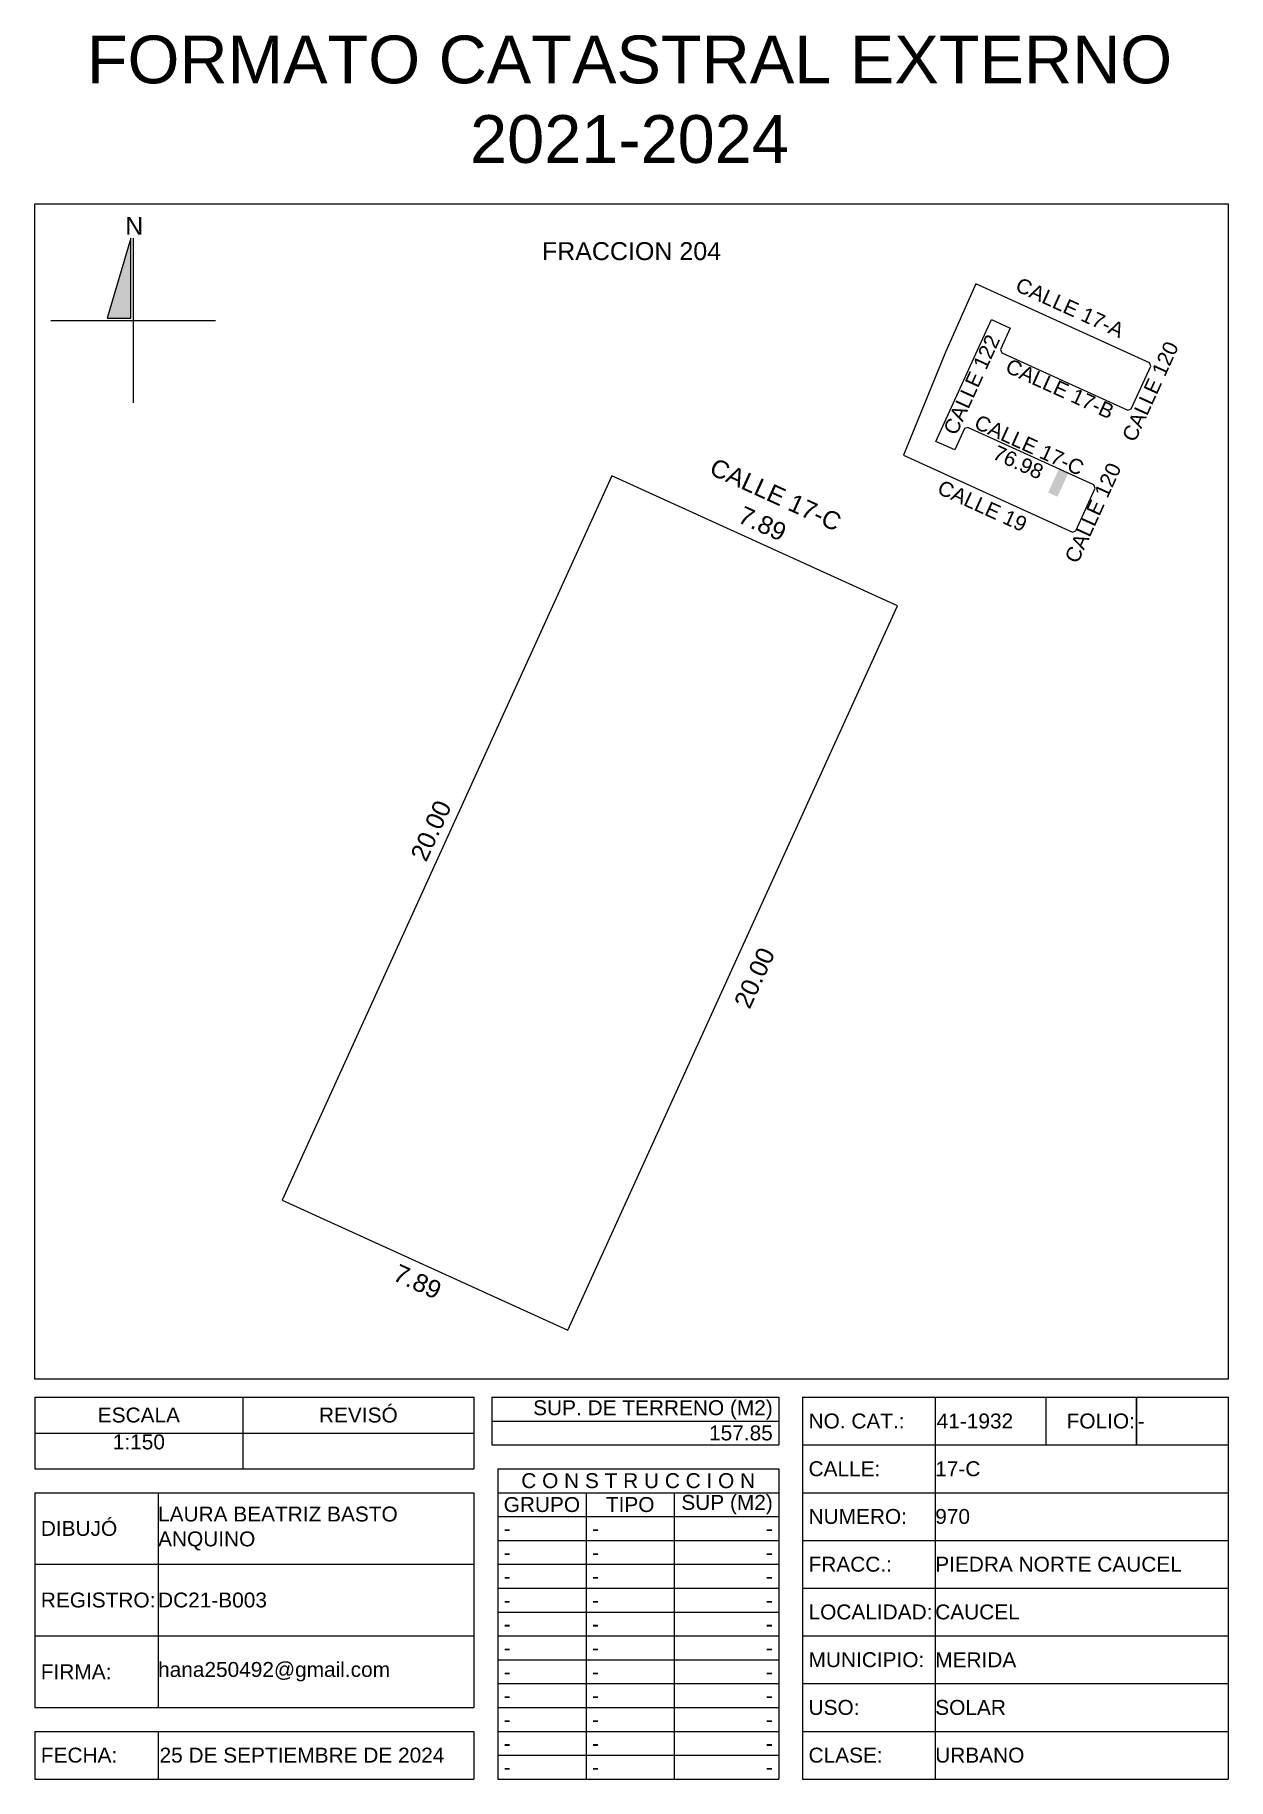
# Model space of a CAD drawing. Header units: inches. Extents: x 163.5 to 193.5, y 30.1 to 74.
import ezdxf

# ---------------------------------------------------------------- set-up
doc = ezdxf.new("R2010")
doc.units = ezdxf.units.IN
doc.header["$MEASUREMENT"] = 0
doc.layers.add('_DIV LOTES', color=7, linetype='Continuous')
doc.styles.add('Formato', font='arial.ttf')
doc.styles.add('Localizacion', font='arial.ttf')
doc.styles.get("Standard").update_dxf_attribs({"font": 'arial.ttf'})
doc.styles.add('Terreno', font='arial.ttf')
doc.dimstyles.new('T-100', dxfattribs={"dimscale": 0, "dimtxt": 0.45, "dimasz": 0.18, "dimexe": 0.18, "dimexo": 0.0625, "dimgap": 0.0905, "dimtad": 0, "dimzin": 1, "dimdsep": 46, "dimtxsty": 'Terreno', "dimblk": 'NONE', "dimcen": 0, "dimse1": 1, "dimse2": 1, "dimsd1": 1, "dimsd2": 1, "dimclrt": 256, "dimadec": 0, "dimazin": 0, "dimtfac": 1, "dimtix": 1, "dimtofl": 0, "dimtmove": 2, "dimatfit": 3, "dimldrblk": 'NONE', "dimfxl": 1, "dimtolj": 1, "dimarcsym": 0})
doc.dimstyles.new('U-100', dxfattribs={"dimscale": 0, "dimtxt": 0.375, "dimasz": 0.18, "dimexe": 0.18, "dimexo": 0.0625, "dimgap": 0.0905, "dimtad": 0, "dimzin": 1, "dimdsep": 46, "dimtxsty": 'Terreno', "dimblk": 'NONE', "dimcen": 0, "dimse1": 1, "dimse2": 1, "dimsd1": 1, "dimsd2": 1, "dimclrt": 256, "dimadec": 0, "dimazin": 0, "dimtfac": 1, "dimtix": 1, "dimtofl": 0, "dimtmove": 2, "dimatfit": 3, "dimldrblk": 'NONE', "dimfxl": 1, "dimtolj": 1, "dimarcsym": 0})

# ---------------------------------------------------------------- blocks, each defined once
blk = doc.blocks.new('*T4')
at = {"color": 0, "linetype": 'ByBlock', "lineweight": -2, "transparency": 16777216}
for p, q in [((0, 0), (11.036, 0)), ((0, 0), (0, -1.8)), ((5.23, 0), (5.23, -1.8)), ((11.036, 0), (11.036, -1.8)), ((0, -1.8), (11.036, -1.8))]:
    blk.add_line(p, q, dxfattribs=at)
at = {"layer": 'Defpoints', "color": 8, "linetype": 'ByBlock', "lineweight": 0, "transparency": 16777216}
blk.add_line((0, -0.9), (11.036, -0.9), dxfattribs=at)
at = {"color": 0, "lineweight": 18, "transparency": 16777216, "char_height": 0.375}
for s, insert, width, attachment_point in [('{\\C256;ESCALA}', (2.615, -0.45), 5.15762, 5), ('REVISÓ', (8.133, -0.45), 5.73486, 5), ('1:150', (2.615, -0.936), 5.15762, 2)]:
    blk.add_mtext(s, dxfattribs=dict(at, insert=insert, width=width, attachment_point=attachment_point))
blk = doc.blocks.new('*T5')
at = {"color": 0, "lineweight": -2, "transparency": 16777216}
for p, q in [((0, 0), (7.21, 0)), ((0, 0), (0, -0.6)), ((7.21, 0), (7.21, -0.6)), ((0, -0.6), (7.21, -0.6))]:
    blk.add_line(p, q, dxfattribs=at)
at = {"color": 0, "lineweight": 18, "transparency": 16777216, "insert": (7.06, -0.3), "char_height": 0.375, "width": 6.90975, "attachment_point": 6}
blk.add_mtext('157.85', dxfattribs=at)
blk = doc.blocks.new('*T6')
at = {"color": 0, "lineweight": -2, "transparency": 16777216}
for p, q in [((0, 0), (7.21, 0)), ((0, 0), (0, -0.6)), ((7.21, 0), (7.21, -0.6)), ((0, -0.6), (7.21, -0.6))]:
    blk.add_line(p, q, dxfattribs=at)
at = {"color": 0, "lineweight": 18, "transparency": 16777216, "insert": (7.06, -0.564), "char_height": 0.375, "width": 6.90975, "attachment_point": 9}
blk.add_mtext('{\\C256;  SUP. DE TERRENO (M2)   }', dxfattribs=at)
blk = doc.blocks.new('*T7')
at = {"color": 0, "lineweight": -2, "transparency": 16777216}
for p, q in [((0, 0), (3.336, 0)), ((0, 0), (0, -9.6)), ((0, -1.2), (3.336, -1.2)), ((0, -2.4), (3.336, -2.4)), ((0, -3.6), (3.336, -3.6)), ((0, -4.8), (3.336, -4.8)), ((0, -6), (3.336, -6)), ((0, -7.2), (3.336, -7.2)), ((0, -8.4), (3.336, -8.4)), ((0, -9.6), (3.336, -9.6))]:
    blk.add_line(p, q, dxfattribs=at)
at = {"layer": 'Defpoints', "color": 8, "linetype": 'ByBlock', "lineweight": 0, "transparency": 16777216}
blk.add_line((3.336, 0), (3.336, -9.6), dxfattribs=at)
at = {"color": 0, "lineweight": 18, "transparency": 16777216, "char_height": 0.375, "width": 3.03551, "attachment_point": 4, "style": 'Formato'}
for s, insert in [('NO. CAT.:', (0.15, -0.6)), ('CALLE:', (0.15, -1.8)), ('NUMERO:', (0.15, -3)), ('FRACC.:', (0.15, -4.2)), ('LOCALIDAD:', (0.15, -5.4)), ('MUNICIPIO:', (0.15, -6.6)), ('CLASE:', (0.15, -9))]:
    blk.add_mtext(s, dxfattribs=dict(at, insert=insert))
at = {"color": 0, "lineweight": 18, "transparency": 16777216, "insert": (0.15, -7.8), "char_height": 0.375, "width": 3.03551, "attachment_point": 4}
blk.add_mtext('USO:', dxfattribs=at)
blk = doc.blocks.new('*T8')
at = {"color": 0, "lineweight": -2, "transparency": 16777216}
for p, q in [((0, 0), (7.363, 0)), ((7.363, 0), (7.363, -8.4)), ((0, -1.2), (7.363, -1.2)), ((0, -2.4), (7.363, -2.4)), ((0, -3.6), (7.363, -3.6)), ((0, -4.8), (7.363, -4.8)), ((0, -6), (7.363, -6)), ((0, -7.2), (7.363, -7.2)), ((0, -8.4), (7.363, -8.4))]:
    blk.add_line(p, q, dxfattribs=at)
at = {"layer": 'Defpoints', "color": 8, "linetype": 'ByBlock', "lineweight": 0, "transparency": 16777216}
blk.add_line((0, 0), (0, -8.4), dxfattribs=at)
at = {"color": 0, "lineweight": 18, "transparency": 16777216, "char_height": 0.375, "width": 7.363, "attachment_point": 4}
for s, insert in [('17-C', (0, -0.6)), ('970', (0, -1.8)), ('PIEDRA NORTE CAUCEL', (0, -3)), ('CAUCEL', (0, -4.2)), ('MERIDA', (0, -5.4)), ('SOLAR', (0, -6.6)), ('URBANO', (0, -7.8))]:
    blk.add_mtext(s, dxfattribs=dict(at, insert=insert))
blk = doc.blocks.new('*T9')
at = {"color": 0, "lineweight": -2, "transparency": 16777216}
for p, q in [((0, 0), (2.782, 0)), ((2.782, 0), (2.782, -1.2)), ((0, -1.2), (2.782, -1.2))]:
    blk.add_line(p, q, dxfattribs=at)
at = {"layer": 'Defpoints', "color": 8, "linetype": 'ByBlock', "lineweight": 0, "transparency": 16777216}
blk.add_line((0, 0), (0, -1.2), dxfattribs=at)
at = {"color": 0, "lineweight": 18, "transparency": 16777216, "insert": (0.036, -0.6), "char_height": 0.375, "width": 2.7103, "attachment_point": 4}
blk.add_mtext('41-1932', dxfattribs=at)
blk = doc.blocks.new('*T10')
at = {"color": 0, "lineweight": -2, "transparency": 16777216}
for p, q in [((0, 0), (2.273, 0)), ((0, 0), (0, -1.2)), ((0, -1.2), (2.273, -1.2))]:
    blk.add_line(p, q, dxfattribs=at)
at = {"layer": 'Defpoints', "color": 8, "linetype": 'ByBlock', "lineweight": 0, "transparency": 16777216}
blk.add_line((2.273, 0), (2.273, -1.2), dxfattribs=at)
at = {"color": 0, "lineweight": 18, "transparency": 16777216, "insert": (2.237, -0.6), "char_height": 0.375, "width": 2.2007, "attachment_point": 6}
blk.add_mtext(' FOLIO:', dxfattribs=at)
blk = doc.blocks.new('*T11')
at = {"color": 0, "lineweight": -2, "transparency": 16777216}
for p, q in [((0, 0), (2.308, 0)), ((2.308, 0), (2.308, -1.2)), ((0, -1.2), (2.308, -1.2))]:
    blk.add_line(p, q, dxfattribs=at)
at = {"layer": 'Defpoints', "color": 8, "linetype": 'ByBlock', "lineweight": 0, "transparency": 16777216}
blk.add_line((0, 0), (0, -1.2), dxfattribs=at)
at = {"color": 0, "lineweight": 18, "transparency": 16777216, "insert": (0.036, -0.6), "char_height": 0.375, "width": 2.236, "attachment_point": 4}
blk.add_mtext('-', dxfattribs=at)
blk = doc.blocks.new('*T12')
at = {"color": 0, "lineweight": -2, "transparency": 16777216}
for p, q in [((0, 0), (3.098, 0)), ((0, 0), (0, -1.2)), ((0, -1.2), (3.098, -1.2))]:
    blk.add_line(p, q, dxfattribs=at)
at = {"layer": 'Defpoints', "color": 8, "linetype": 'ByBlock', "lineweight": 0, "transparency": 16777216}
blk.add_line((3.098, 0), (3.098, -1.2), dxfattribs=at)
at = {"color": 0, "lineweight": 18, "transparency": 16777216, "insert": (0.15, -0.6), "char_height": 0.375, "width": 2.79829, "attachment_point": 4}
blk.add_mtext('{\\C256;FECHA:}', dxfattribs=at)
blk = doc.blocks.new('*T13')
at = {"color": 0, "lineweight": -2, "transparency": 16777216}
for p, q in [((0, 0), (7.938, 0)), ((7.938, 0), (7.938, -1.2)), ((0, -1.2), (7.938, -1.2))]:
    blk.add_line(p, q, dxfattribs=at)
at = {"layer": 'Defpoints', "color": 8, "linetype": 'ByBlock', "lineweight": 0, "transparency": 16777216}
blk.add_line((0, 0), (0, -1.2), dxfattribs=at)
at = {"color": 0, "lineweight": 18, "transparency": 16777216, "insert": (0.036, -0.6), "char_height": 0.375, "width": 7.86619, "attachment_point": 4}
blk.add_mtext('{\\C256;25 DE SEPTIEMBRE DE 2024}', dxfattribs=at)
blk = doc.blocks.new('*T14')
at = {"color": 0, "lineweight": -2, "transparency": 16777216}
for p, q in [((0, 0), (7.065, 0)), ((0, 0), (0, -7.8)), ((7.065, 0), (7.065, -7.8)), ((0, -0.6), (7.065, -0.6)), ((2.22, -0.6), (2.22, -7.8)), ((4.44, -0.6), (4.44, -7.8)), ((0, -1.2), (7.065, -1.2)), ((0, -1.8), (7.065, -1.8)), ((0, -2.4), (7.065, -2.4)), ((0, -3), (7.065, -3)), ((0, -3.6), (7.065, -3.6)), ((0, -4.2), (7.065, -4.2)), ((0, -4.8), (7.065, -4.8)), ((0, -5.4), (7.065, -5.4)), ((0, -6), (7.065, -6)), ((0, -6.6), (7.065, -6.6)), ((0, -7.2), (7.065, -7.2)), ((0, -7.8), (7.065, -7.8))]:
    blk.add_line(p, q, dxfattribs=at)
at = {"color": 0, "lineweight": 18, "transparency": 16777216, "char_height": 0.375}
for s, insert, width, attachment_point in [('{\\C256;C O N S T R U C C I O N}', (3.532, -0.3), 7.065, 5), ('GRUPO', (1.11, -0.9), 2.22, 5), ('TIPO', (3.33, -0.9), 2.22, 5), ('SUP (M2)', (6.915, -0.9), 2.325, 6), ('-', (0.15, -1.5), 1.92, 4), ('-', (2.37, -1.5), 1.92, 4), ('-', (0.15, -2.1), 1.92, 4), ('-', (2.37, -2.1), 1.92, 4), ('-', (0.15, -2.7), 1.92, 4), ('-', (2.37, -2.7), 1.92, 4), ('-', (0.15, -3.3), 1.92, 4), ('-', (2.37, -3.3), 1.92, 4), ('-', (0.15, -3.9), 1.92, 4), ('-', (2.37, -3.9), 1.92, 4), ('-', (0.15, -4.5), 1.92, 4), ('-', (2.37, -4.5), 1.92, 4), ('-', (0.15, -5.1), 1.92, 4), ('-', (2.37, -5.1), 1.92, 4), ('-', (0.15, -5.7), 1.92, 4), ('-', (2.37, -5.7), 1.92, 4), ('-', (0.15, -6.3), 1.92, 4), ('-', (2.37, -6.3), 1.92, 4), ('-', (0.15, -6.9), 1.92, 4), ('-', (2.37, -6.9), 1.92, 4), ('-', (0.15, -7.5), 1.92, 4), ('-', (2.37, -7.5), 1.92, 4), ('-', (6.915, -7.5), 2.325, 6)]:
    blk.add_mtext(s, dxfattribs=dict(at, insert=insert, width=width, attachment_point=attachment_point))
at = {"color": 0, "lineweight": 18, "transparency": 16777216, "char_height": 0.375, "width": 2.325, "attachment_point": 6, "style": 'Formato'}
for insert in [(6.915, -1.5), (6.915, -2.1), (6.915, -2.7), (6.915, -3.3), (6.915, -3.9), (6.915, -4.5), (6.915, -5.1), (6.915, -5.7), (6.915, -6.3), (6.915, -6.9)]:
    blk.add_mtext('-', dxfattribs=dict(at, insert=insert))
blk = doc.blocks.new('*T15')
at = {"color": 0, "lineweight": -2, "transparency": 16777216}
for p, q in [((0, 0), (11.036, 0)), ((0, 0), (0, -5.4)), ((11.036, 0), (11.036, -5.4)), ((0, -5.4), (11.036, -5.4))]:
    blk.add_line(p, q, dxfattribs=at)
at = {"layer": 'Defpoints', "color": 8, "linetype": 'ByBlock', "lineweight": 0, "transparency": 16777216}
for p, q in [((3.098, 0), (3.098, -5.4)), ((0, -1.8), (11.036, -1.8)), ((0, -3.6), (11.036, -3.6))]:
    blk.add_line(p, q, dxfattribs=at)
at = {"color": 0, "lineweight": 18, "transparency": 16777216, "char_height": 0.375, "width": 7.93819, "attachment_point": 4, "style": 'Formato'}
for s, insert in [('LAURA BEATRIZ BASTO ANQUINO', (3.098, -0.9)), ('DC21-B003', (3.098, -2.7)), ('hana250492@gmail.com', (3.098, -4.5))]:
    blk.add_mtext(s, dxfattribs=dict(at, insert=insert))
at = {"color": 0, "lineweight": 18, "transparency": 16777216, "char_height": 0.375, "width": 2.79829, "attachment_point": 4}
for s, insert in [('DIBUJÓ', (0.15, -0.9)), ('REGISTRO:', (0.15, -2.7)), ('FIRMA:', (0.15, -4.5))]:
    blk.add_mtext(s, dxfattribs=dict(at, insert=insert))
blk = doc.blocks.new('Norte')
blk.add_hatch(color=256).paths.add_polyline_path([(2254.291, 2179.168), (2254.691, 2179.168), (2254.691, 2180.508)])
for p, q in [((2254.731, 2180.508), (2254.731, 2177.748)), ((2253.351, 2179.128), (2256.111, 2179.128))]:
    blk.add_line(p, q)
blk.add_lwpolyline([(2254.691, 2180.508), (2254.291, 2179.168), (2254.691, 2179.168)], close=True)
at = {"insert": (2254.595, 2180.866), "char_height": 0.3, "width": 0.27128, "attachment_point": 1, "style": 'Localizacion'}
blk.add_mtext('N', dxfattribs=at)
blk = doc.blocks.new('*D20')
at = {"layer": 'Defpoints', "color": 0, "transparency": 16777216}
for p in [(187.361, 68.123), (187.179, 67.724), (191.54, 65.739)]:
    blk.add_point(p, dxfattribs=at)
at = {"transparency": 16777216, "insert": (189.541, 67.13), "char_height": 0.375, "attachment_point": 5, "rotation": 335.528, "style": 'Terreno'}
blk.add_mtext('\\A1;CALLE 17-A', dxfattribs=at)
blk = doc.blocks.new('_None')
blk = doc.blocks.new('*D21')
at = {"layer": 'Defpoints', "color": 0, "transparency": 16777216}
for p in [(185.355, 63.422), (189.605, 61.488), (189.464, 61.178)]:
    blk.add_point(p, dxfattribs=at)
at = {"transparency": 16777216, "insert": (187.339, 62.145), "char_height": 0.375, "attachment_point": 5, "rotation": 335.528, "style": 'Terreno'}
blk.add_mtext('\\A1;CALLE 19', dxfattribs=at)
blk = doc.blocks.new('*D22')
at = {"layer": 'Defpoints', "color": 0, "transparency": 16777216}
for p in [(190.178, 62.593), (190.366, 62.507), (189.689, 61.519)]:
    blk.add_point(p, dxfattribs=at)
at = {"transparency": 16777216, "insert": (190.122, 61.97), "char_height": 0.375, "attachment_point": 5, "rotation": 65.528, "style": 'Terreno'}
blk.add_mtext('\\A1;CALLE 120', dxfattribs=at)
blk = doc.blocks.new('*D23')
at = {"layer": 'Defpoints', "color": 0, "transparency": 16777216}
for p in [(186.977, 64.119), (187.047, 64.274), (190.146, 62.677)]:
    blk.add_point(p, dxfattribs=at)
at = {"transparency": 16777216, "insert": (188.518, 63.673), "char_height": 0.375, "attachment_point": 5, "rotation": 335.528, "style": 'Terreno'}
blk.add_mtext('\\A1;CALLE 17-C', dxfattribs=at)
blk = doc.blocks.new('*D24')
at = {"layer": 'Defpoints', "color": 0, "transparency": 16777216}
for p in [(187.566, 66.83), (187.69, 66.774), (186.172, 63.768)]:
    blk.add_point(p, dxfattribs=at)
at = {"transparency": 16777216, "insert": (187.072, 65.193), "char_height": 0.375, "attachment_point": 5, "rotation": 65.528, "style": 'Terreno'}
blk.add_mtext('\\A1;CALLE 122', dxfattribs=at)
blk = doc.blocks.new('*D25')
at = {"layer": 'Defpoints', "color": 0, "transparency": 16777216}
for p in [(187.829, 65.993), (190.999, 64.55), (190.938, 64.416)]:
    blk.add_point(p, dxfattribs=at)
at = {"transparency": 16777216, "insert": (189.29, 65.088), "char_height": 0.375, "attachment_point": 5, "rotation": 335.528, "style": 'Terreno'}
blk.add_mtext('\\A1;CALLE 17-B', dxfattribs=at)
blk = doc.blocks.new('*D26')
at = {"layer": 'Defpoints', "color": 0, "transparency": 16777216}
for p in [(191.572, 65.655), (191.727, 65.584), (191.083, 64.582)]:
    blk.add_point(p, dxfattribs=at)
at = {"transparency": 16777216, "insert": (191.564, 65.022), "char_height": 0.375, "attachment_point": 5, "rotation": 65.528, "style": 'Terreno'}
blk.add_mtext('\\A1;CALLE 120', dxfattribs=at)
blk = doc.blocks.new('*D27')
at = {"layer": 'Defpoints', "color": 0, "transparency": 16777216}
for p in [(186.977, 64.119), (189.735, 62.864), (189.621, 62.613)]:
    blk.add_point(p, dxfattribs=at)
at = {"transparency": 16777216, "insert": (188.242, 63.241), "char_height": 0.375, "attachment_point": 5, "rotation": 335.528, "style": 'Terreno'}
blk.add_mtext('\\A1;76.98', dxfattribs=at)
blk = doc.blocks.new('*D28')
at = {"layer": 'Defpoints', "color": 0, "transparency": 16777216}
for p in [(178.022, 62.901), (169.336, 44.88), (169.737, 44.697)]:
    blk.add_point(p, dxfattribs=at)
at = {"transparency": 16777216, "insert": (173.479, 53.981), "char_height": 0.45, "attachment_point": 5, "rotation": 65.528, "style": 'Terreno'}
blk.add_mtext('\\A1;20.00', dxfattribs=at)
blk = doc.blocks.new('*D29')
at = {"layer": 'Defpoints', "color": 0, "transparency": 16777216}
for p in [(169.737, 44.697), (176.92, 41.428), (176.73, 41.009)]:
    blk.add_point(p, dxfattribs=at)
at = {"transparency": 16777216, "insert": (173.138, 42.643), "char_height": 0.45, "attachment_point": 5, "rotation": 335.528, "style": 'Terreno'}
blk.add_mtext('\\A1;7.89', dxfattribs=at)
blk = doc.blocks.new('*D30')
at = {"layer": 'Defpoints', "color": 0, "transparency": 16777216}
for p in [(185.205, 59.631), (185.754, 59.381), (176.92, 41.428)]:
    blk.add_point(p, dxfattribs=at)
at = {"transparency": 16777216, "insert": (181.612, 50.28), "char_height": 0.45, "attachment_point": 5, "rotation": 65.528, "style": 'Terreno'}
blk.add_mtext('\\A1;20.00', dxfattribs=at)
blk = doc.blocks.new('*D31')
at = {"layer": 'Defpoints', "color": 0, "transparency": 16777216}
for p in [(178.218, 63.333), (178.022, 62.901), (185.205, 59.631)]:
    blk.add_point(p, dxfattribs=at)
at = {"transparency": 16777216, "insert": (181.81, 61.698), "char_height": 0.45, "attachment_point": 5, "rotation": 335.528, "style": 'Terreno'}
blk.add_mtext('\\A1;7.89', dxfattribs=at)
blk = doc.blocks.new('*D32')
at = {"layer": 'Defpoints', "color": 0, "transparency": 16777216}
for p in [(178.55, 64.062), (178.022, 62.901), (185.205, 59.631)]:
    blk.add_point(p, dxfattribs=at)
at = {"transparency": 16777216, "insert": (182.142, 62.427), "char_height": 0.45, "attachment_point": 5, "rotation": 335.528, "style": 'Terreno'}
blk.add_mtext('\\A1;CALLE 17-C', dxfattribs=at)
blk = doc.blocks.new('*D34')
at = {"layer": 'Defpoints', "color": 0, "transparency": 16777216}
for p in [(163.518, 69.739), (193.518, 69.739), (193.518, 68.547)]:
    blk.add_point(p, dxfattribs=at)
at = {"transparency": 16777216, "insert": (178.518, 68.547), "char_height": 0.45, "width": 5.55464, "attachment_point": 5, "style": 'Terreno'}
blk.add_mtext('\\A1;FRACCION 204', dxfattribs=at)

msp = doc.modelspace()

# ---------------------------------------------------------------- hatches: boundary and pattern name
h = msp.add_hatch(color=256)
h.dxf.hatch_style = 1
h.paths.add_polyline_path([(189.5, 62.971), (189.265, 63.078), (188.995, 62.483), (189.229, 62.376)])

# ---------------------------------------------------------------- linework, layer by layer
at = {"lineweight": 18}
msp.add_lwpolyline([(163.518, 69.739), (193.518, 69.739), (193.518, 40.189), (163.518, 40.189)], close=True, dxfattribs=at)
at = {"layer": '_DIV LOTES'}
for points in [[(189.605, 61.488), (189.689, 61.519), (190.178, 62.593), (190.146, 62.677), (186.977, 64.119), (186.892, 64.088), (186.648, 63.551), (186.172, 63.768), (187.566, 66.83), (188.042, 66.614), (187.798, 66.077), (187.829, 65.993), (190.999, 64.55), (191.083, 64.582), (191.572, 65.655), (191.54, 65.739), (187.179, 67.724), (186.417, 66.007), (185.355, 63.422), (189.605, 61.488)], [(169.737, 44.697), (176.92, 41.428), (185.205, 59.631), (178.022, 62.901), (169.737, 44.697)]]:
    msp.add_lwpolyline(points, dxfattribs=at)

# ---------------------------------------------------------------- block references
at = {"lineweight": 25, "xscale": 1.5, "yscale": 1.5, "zscale": 1.5}
msp.add_blockref('Norte', (-3216.104, -3201.888), dxfattribs=at)
for name, p in [('*T4', (163.518, 39.739)), ('*T6', (175.01, 39.739)), ('*T7', (182.82, 39.739)), ('*T9', (186.155, 39.739)), ('*T10', (188.938, 39.739)), ('*T11', (191.21, 39.739)), ('*T5', (175.01, 39.139)), ('*T8', (186.155, 38.539)), ('*T14', (175.155, 37.939)), ('*T15', (163.518, 37.339)), ('*T12', (163.518, 31.339)), ('*T13', (166.617, 31.339))]:
    msp.add_blockref(name, p)

# ---------------------------------------------------------------- texts
at = {"lineweight": 18, "insert": (178.468, 72.36), "char_height": 1.2, "width": 31.23058, "attachment_point": 5, "style": 'Formato'}
msp.add_mtext('\\A1;FORMATO CATASTRAL EXTERNO 2021-2024', dxfattribs=at)

# ---------------------------------------------------------------- dimensions: what is measured, and where the dimension line sits
dim = msp.add_linear_dim(base=(193.518, 68.547), p1=(163.518, 69.739), p2=(193.518, 69.739), text='FRACCION 204', dimstyle='T-100', override={"dimscale": 1})
dim.commit()
dim.dimension.update_dxf_attribs({"geometry": '*D34', "text_midpoint": (178.518, 68.547)})
for p1, p2, distance, text, dimstyle, picture, middle in [((191.54, 65.739), (187.179, 67.724), -0.438, 'CALLE 17-A', 'U-100', '*D20', (189.541, 67.13)), ((185.205, 59.631), (178.022, 62.901), -1.275, 'CALLE 17-C', 'T-100', '*D32', (182.142, 62.427)), ((186.977, 64.119), (189.735, 62.864), -0.276, '76.98', 'U-100', '*D27', (188.242, 63.241)), ((185.355, 63.422), (189.605, 61.488), -0.341, 'CALLE 19', 'U-100', '*D21', (187.339, 62.145)), ((189.689, 61.519), (190.178, 62.593), -0.207, 'CALLE 120', 'U-100', '*D22', (190.122, 61.97))]:
    dim = msp.add_aligned_dim(p1=p1, p2=p2, distance=distance, text=text, dimstyle=dimstyle, override={"dimscale": 1})
    dim.commit()
    dim.dimension.update_dxf_attribs({"geometry": picture, "text_midpoint": middle})
for base, p1, p2, angle, text, picture, middle in [((187.69, 66.774), (186.172, 63.768), (187.566, 66.83), 65.528, 'CALLE 122', '*D24', (187.072, 65.193)), ((191.727, 65.584), (191.083, 64.582), (191.572, 65.655), 65.528, 'CALLE 120', '*D26', (191.564, 65.022)), ((190.938, 64.416), (187.829, 65.993), (190.999, 64.55), 335.528, 'CALLE 17-B', '*D25', (189.29, 65.088)), ((187.047, 64.274), (190.146, 62.677), (186.977, 64.119), 155.528, 'CALLE 17-C', '*D23', (188.518, 63.673))]:
    dim = msp.add_linear_dim(base=base, p1=p1, p2=p2, angle=angle, text=text, dimstyle='U-100', override={"dimscale": 1})
    dim.commit()
    dim.dimension.update_dxf_attribs({"geometry": picture, "text_midpoint": middle, "dimtype": 161})
for p1, p2, distance, picture, middle in [((185.205, 59.631), (178.022, 62.901), -0.475, '*D31', (181.81, 61.698)), ((178.022, 62.901), (169.737, 44.697), -0.44, '*D28', (173.479, 53.981)), ((176.92, 41.428), (185.205, 59.631), -0.603, '*D30', (181.612, 50.28)), ((169.737, 44.697), (176.92, 41.428), -0.461, '*D29', (173.138, 42.643))]:
    dim = msp.add_aligned_dim(p1=p1, p2=p2, distance=distance, dimstyle='T-100', override={"dimscale": 1})
    dim.commit()
    dim.dimension.update_dxf_attribs({"geometry": picture, "text_midpoint": middle})

doc.saveas('drawing.dxf')
